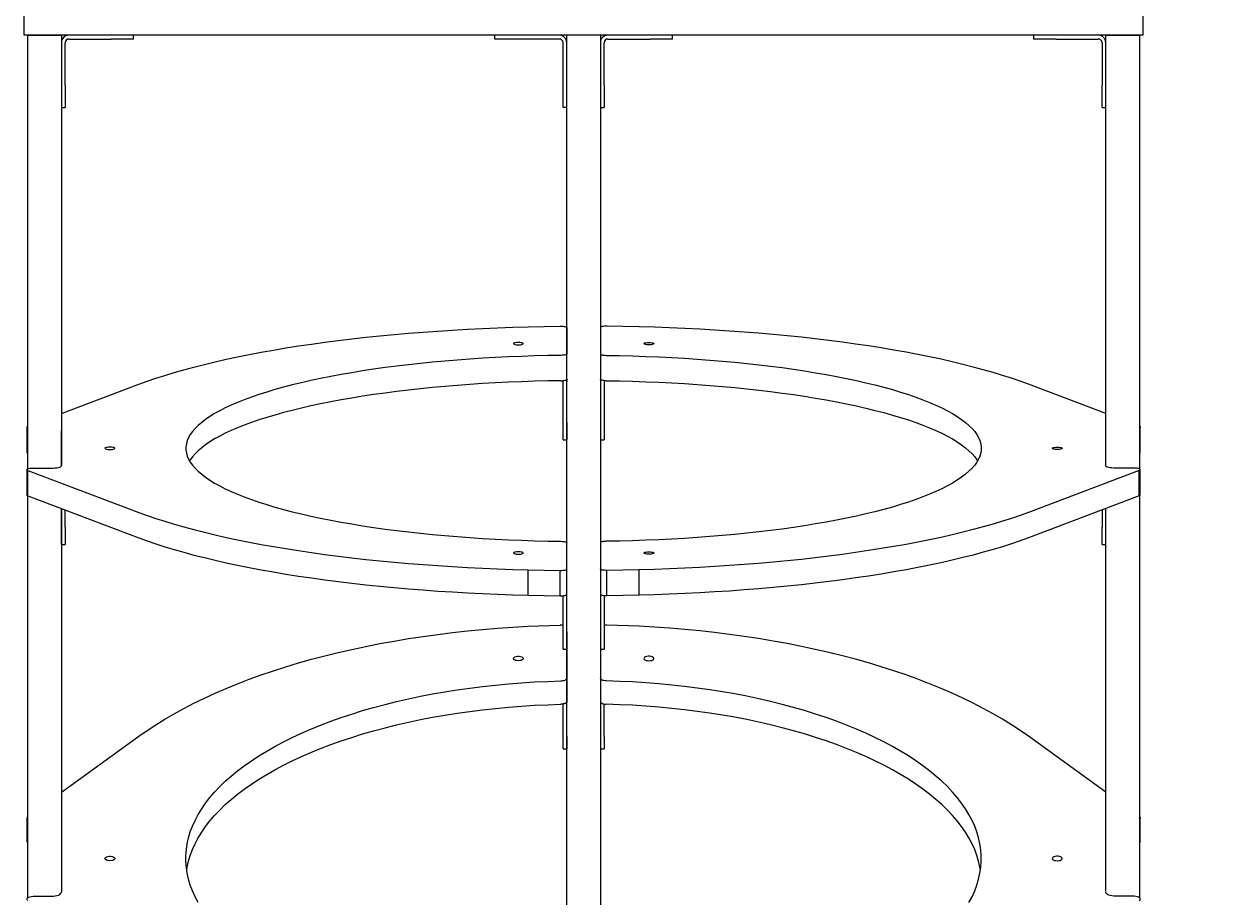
# Model space of a CAD drawing. Header units: millimetres. Extents: x -7447 to 8662, y -5576 to 6370.
# Drawn here: x -2308 to -1339, y -3204 to -2502 of the extents above; entities that cross this region are included whole.
import ezdxf

# ---------------------------------------------------------------- set-up
doc = ezdxf.new("R2010")
doc.units = ezdxf.units.MM
doc.layers.add('DIKOM_ОБЪЕКТ', color=7, linetype='Continuous')
doc.styles.add('style1', font='arial.ttf', dxfattribs={"width": 0.8})
doc.dimstyles.new('1-50', dxfattribs={"dimtxt": 300, "dimasz": 200, "dimexe": 100, "dimexo": 0, "dimgap": 100, "dimtad": 1, "dimdec": 0, "dimtxsty": 'style1', "dimcen": 0, "dimclrd": 7, "dimclre": 7, "dimadec": 1, "dimazin": 2, "dimtfac": 1, "dimtdec": 0, "dimtmove": 1, "dimatfit": 3, "dimfxl": 0, "dimlwd": 25, "dimlwe": 18, "dimarcsym": 0})

# ---------------------------------------------------------------- blocks, each defined once
blk = doc.blocks.new('*D11')
at = {"color": 7, "linetype": 'Continuous', "lineweight": 18, "transparency": 16777216}
for p, q in [((2045.4, 3512.26), (7772.09, 3512.26)), ((-1858.48, -4091.08), (7772.09, -4091.08))]:
    blk.add_line(p, q, dxfattribs=at)
at = {"color": 7, "linetype": 'Continuous', "lineweight": 25, "transparency": 16777216}
blk.add_line((7672.09, -3891.08), (7672.09, 3312.26), dxfattribs=at)
at = {"color": 7, "linetype": 'Continuous', "transparency": 16777216}
for points in [[(7638.76, 3312.26), (7705.42, 3312.26), (7672.09, 3512.26)], [(7638.76, -3891.08), (7705.42, -3891.08), (7672.09, -4091.08)]]:
    blk.add_solid(points, dxfattribs=at)
at = {"layer": 'Defpoints', "color": 0, "linetype": 'Continuous', "transparency": 16777216}
for p in [(2045.4, 3512.26), (7672.09, 3512.26), (-1858.48, -4091.08)]:
    blk.add_point(p, dxfattribs=at)
at = {"color": 0, "linetype": 'Continuous', "lineweight": 15, "transparency": 16777216, "insert": (7418.92, 3.22), "char_height": 300, "attachment_point": 5, "rotation": 90, "style": 'style1'}
blk.add_mtext('7600', dxfattribs=at)

msp = doc.modelspace()

# ---------------------------------------------------------------- linework, layer by layer
at = {"layer": 'DIKOM_ОБЪЕКТ', "color": 7, "linetype": 'Continuous', "lineweight": 15}
for p, q in [((-2308.48, -2511.07), (-2308.48, -2490.07)), ((-1408.48, -2511.07), (-1408.48, -2490.07)), ((-2208.48, -2511.07), (-2308.48, -2511.07)), ((-2305.46, -2612.1), (-2305.46, -2511.07)), ((-2305.46, -2511.07), (-2298.46, -2511.07)), ((-2298.46, -2511.07), (-2285.46, -2511.07)), ((-2285.46, -2511.07), (-2278.46, -2511.07)), ((-2278.46, -2511.07), (-2278.46, -2612.1)), ((-2275.46, -2551.07), (-2275.46, -2517.07)), ((-2272.46, -2514.07), (-2238.46, -2514.07)), ((-2220.46, -2514.07), (-2238.46, -2514.07)), ((-2220.46, -2514.07), (-2220.46, -2511.07)), ((-1508.48, -2511.07), (-2208.48, -2511.07)), ((-1929.98, -2514.07), (-1929.98, -2511.07)), ((-1911.98, -2514.07), (-1929.98, -2514.07)), ((-1877.98, -2514.07), (-1911.98, -2514.07)), ((-1874.98, -2551.07), (-1874.98, -2517.07)), ((-1871.98, -2575.4), (-1871.98, -2511.07)), ((-1844.98, -2511.07), (-1844.98, -2575.4)), ((-1841.98, -2551.07), (-1841.98, -2517.07)), ((-1838.98, -2514.07), (-1804.98, -2514.07)), ((-1786.98, -2514.07), (-1804.98, -2514.07)), ((-1786.98, -2514.07), (-1786.98, -2511.07)), ((-1408.48, -2511.07), (-1508.48, -2511.07)), ((-1496.5, -2511.07), (-1496.5, -2514.07)), ((-1478.5, -2514.07), (-1496.5, -2514.07)), ((-1478.5, -2514.07), (-1444.5, -2514.07)), ((-1441.5, -2517.07), (-1441.5, -2551.07)), ((-1438.5, -2612.1), (-1438.5, -2511.07)), ((-1438.5, -2511.07), (-1431.5, -2511.07)), ((-1431.5, -2511.07), (-1418.5, -2511.07)), ((-1418.5, -2511.07), (-1411.5, -2511.07)), ((-1411.5, -2511.07), (-1411.5, -2612.1)), ((-2275.46, -2551.07), (-2275.46, -2569.07)), ((-1874.98, -2569.07), (-1874.98, -2551.07)), ((-1841.98, -2551.07), (-1841.98, -2569.07)), ((-1441.5, -2569.07), (-1441.5, -2551.07)), ((-2278.46, -2569.07), (-2275.46, -2569.07)), ((-1871.98, -2569.07), (-1874.98, -2569.07)), ((-1871.98, -2935.95), (-1871.98, -2575.4)), ((-1844.98, -2569.07), (-1841.98, -2569.07)), ((-1844.98, -2575.4), (-1844.98, -2935.95)), ((-1441.5, -2569.07), (-1438.5, -2569.07)), ((-2305.46, -2717.63), (-2305.46, -2612.1)), ((-2278.46, -2612.1), (-2278.46, -2717.63)), ((-1438.5, -2717.63), (-1438.5, -2612.1)), ((-1411.5, -2612.1), (-1411.5, -2717.63)), ((-2305.46, -2850.98), (-2305.46, -2717.63)), ((-2278.46, -2717.63), (-2278.46, -2850.98)), ((-1438.5, -2850.98), (-1438.5, -2717.63)), ((-1411.5, -2717.63), (-1411.5, -2850.98)), ((-1903.13, -2745.52), (-1877.2, -2745.07)), ((-1871.98, -2746.23), (-1871.98, -2767.33)), ((-1813.84, -2745.52), (-1839.76, -2745.07)), ((-1871.98, -2787.74), (-1871.98, -2767.33)), ((-1874.98, -2822.6), (-1874.98, -2789.54)), ((-1871.98, -2787.74), (-1871.98, -2789.54)), ((-1871.98, -2822.6), (-1871.98, -2789.54)), ((-1841.98, -2789.54), (-1841.98, -2822.6)), ((-2278.46, -2815.33), (-2216.2, -2791.76)), ((-1438.5, -2815.33), (-1500.76, -2791.76)), ((-2306.25, -2826.19), (-2306.25, -2846.6)), ((-2278.46, -2857.31), (-2278.46, -2829.23)), ((-1874.98, -2836.38), (-1874.98, -2822.6)), ((-1871.98, -2822.6), (-1871.98, -2836.38)), ((-1841.98, -2822.6), (-1841.98, -2836.38)), ((-1410.71, -2846.6), (-1410.71, -2826.19)), ((-1874.98, -2836.38), (-1871.98, -2836.38)), ((-1844.98, -2836.38), (-1841.98, -2836.38)), ((-2305.46, -2857.04), (-2305.46, -2850.98)), ((-2305.46, -2859.73), (-2305.46, -2857.04)), ((-2278.46, -2850.98), (-2278.46, -2857.04)), ((-2278.46, -2857.04), (-2278.46, -2857.34)), ((-1438.5, -2857.04), (-1438.5, -2850.98)), ((-1411.5, -2850.98), (-1411.5, -2857.04)), ((-1411.5, -2857.04), (-1411.5, -2859.73)), ((-2306.25, -2860.36), (-2306.25, -2880.77)), ((-2305.44, -2860.99), (-2216.2, -2894.78)), ((-2305.44, -2881.41), (-2305.44, -2860.99)), ((-2301.25, -2859.19), (-2286.46, -2859.19)), ((-1411.52, -2860.99), (-1500.76, -2894.78)), ((-1415.71, -2859.19), (-1430.5, -2859.19)), ((-1411.52, -2881.41), (-1411.52, -2860.99)), ((-1410.71, -2880.77), (-1410.71, -2860.36)), ((-2305.46, -2883.71), (-2305.46, -2881.4)), ((-2305.46, -3194.01), (-2305.46, -2883.71)), ((-2305.44, -2881.41), (-2216.2, -2915.2)), ((-1411.52, -2881.41), (-1500.76, -2915.2)), ((-1411.5, -2881.4), (-1411.5, -2883.71)), ((-1411.5, -2883.71), (-1411.5, -3194.01)), ((-2278.46, -2891.63), (-2278.46, -3194.01)), ((-2278.46, -2906.79), (-2278.46, -2891.63)), ((-2275.46, -2906.79), (-2275.46, -2892.76)), ((-1441.5, -2892.76), (-1441.5, -2906.79)), ((-1438.5, -3194.01), (-1438.5, -2891.63)), ((-2278.46, -2920.58), (-2278.46, -2906.79)), ((-2275.46, -2906.79), (-2275.46, -2920.58)), ((-1441.5, -2920.58), (-1441.5, -2906.79)), ((-2278.46, -2920.58), (-2275.46, -2920.58)), ((-1871.98, -2940.31), (-1871.98, -2919.21)), ((-1441.5, -2920.58), (-1438.5, -2920.58)), ((-1871.98, -2942.09), (-1871.98, -2935.95)), ((-1844.98, -2935.95), (-1844.98, -2942.09)), ((-1903.13, -2941.02), (-1877.2, -2941.48)), ((-1903.13, -2961.43), (-1903.13, -2941.02)), ((-1877.2, -2961.89), (-1877.2, -2941.48)), ((-1871.98, -2960.72), (-1871.98, -2940.31)), ((-1871.98, -2962.68), (-1871.98, -2942.09)), ((-1844.98, -2942.09), (-1844.98, -2962.68)), ((-1813.84, -2941.02), (-1839.76, -2941.48)), ((-1839.76, -2961.89), (-1839.76, -2941.48)), ((-1813.84, -2961.43), (-1813.84, -2941.02)), ((-1903.13, -2961.43), (-1877.2, -2961.89)), ((-1874.98, -2990.98), (-1874.98, -2961.8)), ((-1871.98, -2990.98), (-1871.98, -2960.72)), ((-1871.98, -2968.97), (-1871.98, -2962.68)), ((-1844.98, -2962.68), (-1844.98, -2968.97)), ((-1841.98, -2961.8), (-1841.98, -2990.98)), ((-1813.84, -2961.43), (-1839.76, -2961.89)), ((-1871.98, -3356.5), (-1871.98, -2968.97)), ((-1844.98, -2968.97), (-1844.98, -3356.5)), ((-1903.13, -2986.44), (-1877.2, -2985.56)), ((-1874.98, -3004.77), (-1874.98, -2990.98)), ((-1871.98, -2990.98), (-1871.98, -3004.77)), ((-1841.98, -2990.98), (-1841.98, -3004.77)), ((-1813.84, -2986.44), (-1839.76, -2985.56)), ((-1874.98, -3004.77), (-1871.98, -3004.77)), ((-1871.98, -3004.77), (-1871.98, -3028.09)), ((-1844.98, -3004.77), (-1841.98, -3004.77)), ((-1871.98, -3028.09), (-1871.98, -3046.88)), ((-1874.98, -3074.94), (-1874.98, -3048.93)), ((-1871.98, -3074.94), (-1871.98, -3046.88)), ((-1841.98, -3074.94), (-1841.98, -3048.93)), ((-2278.46, -3119.81), (-2216.2, -3074.77)), ((-1874.98, -3084.89), (-1874.98, -3074.94)), ((-1871.98, -3074.94), (-1871.98, -3084.89)), ((-1841.98, -3074.94), (-1841.98, -3084.89)), ((-1438.5, -3119.81), (-1500.76, -3074.77)), ((-1874.98, -3084.89), (-1871.98, -3084.89)), ((-1844.98, -3084.89), (-1841.98, -3084.89)), ((-2306.25, -3140.55), (-2306.25, -3159.33)), ((-2278.46, -3146.36), (-2278.46, -3200.02)), ((-1410.71, -3159.33), (-1410.71, -3140.55)), ((-2305.46, -3199.53), (-2305.46, -3194.01)), ((-2278.46, -3194.01), (-2278.46, -3199.53)), ((-1438.5, -3199.53), (-1438.5, -3194.01)), ((-1411.5, -3194.01), (-1411.5, -3199.53)), ((-2305.46, -3204.63), (-2305.46, -3199.53)), ((-2301.25, -3203.6), (-2286.46, -3203.6)), ((-2278.46, -3199.53), (-2278.46, -3200.06)), ((-1415.71, -3203.6), (-1430.5, -3203.6)), ((-1411.5, -3199.53), (-1411.5, -3204.63))]:
    msp.add_line(p, q, dxfattribs=at)
at = {"layer": 'DIKOM_ОБЪЕКТ', "color": 7, "linetype": 'Continuous', "lineweight": 15, "flags": 128}
for points in [[(-2216.2, -2791.76), (-2209.55, -2789.32), (-2202.59, -2786.93), (-2195.34, -2784.59), (-2187.79, -2782.3), (-2179.96, -2780.06), (-2171.86, -2777.87), (-2163.48, -2775.74), (-2154.85, -2773.67), (-2145.96, -2771.66), (-2136.82, -2769.72), (-2127.44, -2767.83), (-2117.82, -2766.01), (-2107.99, -2764.26), (-2097.94, -2762.58), (-2087.68, -2760.96), (-2077.23, -2759.42), (-2066.58, -2757.94), (-2055.76, -2756.55), (-2044.77, -2755.22), (-2033.62, -2753.98), (-2022.31, -2752.81), (-2010.86, -2751.71), (-1999.29, -2750.7), (-1987.59, -2749.77), (-1975.77, -2748.91), (-1963.86, -2748.14), (-1951.85, -2747.45), (-1939.77, -2746.85), (-1927.61, -2746.32), (-1915.39, -2745.88), (-1903.13, -2745.52)], [(-1877.2, -2745.07), (-1876.2, -2745.08), (-1875.22, -2745.14), (-1874.32, -2745.24), (-1873.53, -2745.39), (-1872.87, -2745.57), (-1872.38, -2745.77), (-1872.08, -2746), (-1871.98, -2746.23)], [(-1839.76, -2745.07), (-1840.76, -2745.08), (-1841.74, -2745.14), (-1842.64, -2745.24), (-1843.44, -2745.39), (-1844.09, -2745.57), (-1844.58, -2745.77), (-1844.88, -2746), (-1844.98, -2746.23)], [(-1500.76, -2791.76), (-1507.41, -2789.32), (-1514.37, -2786.93), (-1521.63, -2784.59), (-1529.17, -2782.3), (-1537, -2780.06), (-1545.1, -2777.87), (-1553.48, -2775.74), (-1562.11, -2773.67), (-1571.01, -2771.66), (-1580.15, -2769.72), (-1589.53, -2767.83), (-1599.14, -2766.01), (-1608.97, -2764.26), (-1619.02, -2762.58), (-1629.28, -2760.96), (-1639.73, -2759.42), (-1650.38, -2757.94), (-1661.2, -2756.55), (-1672.19, -2755.22), (-1683.35, -2753.98), (-1694.65, -2752.81), (-1706.1, -2751.71), (-1717.68, -2750.7), (-1729.38, -2749.77), (-1741.19, -2748.91), (-1753.1, -2748.14), (-1765.11, -2747.45), (-1777.19, -2746.85), (-1789.35, -2746.32), (-1801.57, -2745.88), (-1813.84, -2745.52)], [(-1910.98, -2758.14), (-1912.16, -2758.18), (-1913.23, -2758.31), (-1914.11, -2758.49), (-1914.7, -2758.74), (-1914.97, -2759.01), (-1914.88, -2759.29), (-1914.45, -2759.55), (-1913.7, -2759.77), (-1912.72, -2759.92), (-1911.58, -2760), (-1910.39, -2760), (-1909.25, -2759.92), (-1908.26, -2759.77), (-1907.52, -2759.55), (-1907.08, -2759.29), (-1906.99, -2759.01), (-1907.26, -2758.74), (-1907.85, -2758.49), (-1908.73, -2758.31), (-1909.8, -2758.18), (-1910.98, -2758.14)], [(-1805.98, -2758.14), (-1804.8, -2758.18), (-1803.73, -2758.31), (-1802.85, -2758.49), (-1802.26, -2758.74), (-1801.99, -2759.01), (-1802.08, -2759.29), (-1802.52, -2759.55), (-1803.26, -2759.77), (-1804.25, -2759.92), (-1805.39, -2760), (-1806.58, -2760), (-1807.72, -2759.92), (-1808.7, -2759.77), (-1809.45, -2759.55), (-1809.88, -2759.29), (-1809.97, -2759.01), (-1809.7, -2758.74), (-1809.11, -2758.49), (-1808.23, -2758.31), (-1807.16, -2758.18), (-1805.98, -2758.14)], [(-1876.69, -2768.5), (-1887.31, -2768.68), (-1897.89, -2768.95), (-1908.43, -2769.3), (-1918.91, -2769.73), (-1929.33, -2770.24), (-1939.67, -2770.83), (-1949.92, -2771.5), (-1960.06, -2772.26), (-1970.1, -2773.09), (-1980.01, -2774), (-1989.78, -2774.98), (-1999.42, -2776.04), (-2008.89, -2777.18), (-2018.2, -2778.39), (-2027.33, -2779.67), (-2036.27, -2781.02), (-2045.02, -2782.44), (-2053.56, -2783.92), (-2061.89, -2785.47), (-2069.99, -2787.09), (-2077.85, -2788.77), (-2085.48, -2790.51), (-2092.85, -2792.3), (-2099.96, -2794.16), (-2106.8, -2796.07), (-2113.37, -2798.03), (-2119.66, -2800.04), (-2125.66, -2802.09), (-2131.36, -2804.2), (-2136.77, -2806.34), (-2141.86, -2808.53), (-2146.64, -2810.76), (-2151.1, -2813.02), (-2155.24, -2815.31), (-2159.04, -2817.64), (-2162.52, -2820), (-2165.66, -2822.38), (-2168.46, -2824.78), (-2170.91, -2827.2), (-2173.02, -2829.64), (-2174.79, -2832.1), (-2176.2, -2834.57), (-2177.26, -2837.05), (-2177.97, -2839.54), (-2178.32, -2842.03), (-2178.32, -2844.52), (-2177.97, -2847.01), (-2177.26, -2849.49), (-2176.2, -2851.97), (-2174.79, -2854.44), (-2173.02, -2856.9), (-2170.91, -2859.34), (-2168.46, -2861.76), (-2165.66, -2864.17), (-2162.52, -2866.55), (-2159.04, -2868.9), (-2155.24, -2871.23), (-2151.1, -2873.52), (-2146.64, -2875.79), (-2141.86, -2878.01), (-2136.77, -2880.2), (-2131.36, -2882.35), (-2125.66, -2884.45), (-2119.66, -2886.51), (-2113.37, -2888.52), (-2106.8, -2890.48), (-2099.96, -2892.38), (-2092.85, -2894.24), (-2085.48, -2896.03), (-2077.85, -2897.77), (-2069.99, -2899.45), (-2061.89, -2901.07), (-2053.56, -2902.62), (-2045.02, -2904.11), (-2036.27, -2905.53), (-2027.33, -2906.88), (-2018.2, -2908.16), (-2008.89, -2909.37), (-1999.42, -2910.5), (-1989.78, -2911.56), (-1980.01, -2912.55), (-1970.1, -2913.45), (-1960.06, -2914.29), (-1949.92, -2915.04), (-1939.67, -2915.71), (-1929.33, -2916.3), (-1918.91, -2916.82), (-1908.43, -2917.25), (-1897.89, -2917.6), (-1887.31, -2917.86), (-1876.69, -2918.05)], [(-1871.98, -2767.33), (-1872.07, -2767.55), (-1872.33, -2767.76), (-1872.77, -2767.96), (-1873.35, -2768.13), (-1874.06, -2768.28), (-1874.87, -2768.39), (-1875.76, -2768.46), (-1876.69, -2768.5)], [(-1844.98, -2767.33), (-1844.89, -2767.55), (-1844.63, -2767.76), (-1844.2, -2767.96), (-1843.62, -2768.13), (-1842.91, -2768.28), (-1842.09, -2768.39), (-1841.2, -2768.46), (-1840.27, -2768.5)], [(-1840.27, -2768.5), (-1829.65, -2768.68), (-1819.07, -2768.95), (-1808.53, -2769.3), (-1798.05, -2769.73), (-1787.63, -2770.24), (-1777.29, -2770.83), (-1767.05, -2771.5), (-1756.9, -2772.26), (-1746.86, -2773.09), (-1736.95, -2774), (-1727.18, -2774.98), (-1717.55, -2776.04), (-1708.07, -2777.18), (-1698.76, -2778.39), (-1689.63, -2779.67), (-1680.69, -2781.02), (-1671.94, -2782.44), (-1663.4, -2783.92), (-1655.08, -2785.47), (-1646.98, -2787.09), (-1639.11, -2788.77), (-1631.49, -2790.51), (-1624.12, -2792.3), (-1617, -2794.16), (-1610.16, -2796.07), (-1603.59, -2798.03), (-1597.3, -2800.04), (-1591.3, -2802.09), (-1585.6, -2804.2), (-1580.2, -2806.34), (-1575.1, -2808.53), (-1570.32, -2810.76), (-1565.86, -2813.02), (-1561.73, -2815.31), (-1557.92, -2817.64), (-1554.44, -2820), (-1551.3, -2822.38), (-1548.51, -2824.78), (-1546.05, -2827.2), (-1543.94, -2829.64), (-1542.18, -2832.1), (-1540.77, -2834.57), (-1539.7, -2837.05), (-1539, -2839.54), (-1538.64, -2842.03), (-1538.64, -2844.52), (-1539, -2847.01), (-1539.7, -2849.49), (-1540.77, -2851.97), (-1542.18, -2854.44), (-1543.94, -2856.9), (-1546.05, -2859.34), (-1548.51, -2861.76), (-1551.3, -2864.17), (-1554.44, -2866.55), (-1557.92, -2868.9), (-1561.73, -2871.23), (-1565.86, -2873.52), (-1570.32, -2875.79), (-1575.1, -2878.01), (-1580.2, -2880.2), (-1585.6, -2882.35), (-1591.3, -2884.45), (-1597.3, -2886.51), (-1603.59, -2888.52), (-1610.16, -2890.48), (-1617, -2892.38), (-1624.12, -2894.24), (-1631.49, -2896.03), (-1639.11, -2897.77), (-1646.98, -2899.45), (-1655.08, -2901.07), (-1663.4, -2902.62), (-1671.94, -2904.11), (-1680.69, -2905.53), (-1689.63, -2906.88), (-1698.76, -2908.16), (-1708.07, -2909.37), (-1717.55, -2910.5), (-1727.18, -2911.56), (-1736.95, -2912.55), (-1746.86, -2913.45), (-1756.9, -2914.29), (-1767.05, -2915.04), (-1777.29, -2915.71), (-1787.63, -2916.3), (-1798.05, -2916.82), (-1808.53, -2917.25), (-1819.07, -2917.6), (-1829.65, -2917.86), (-1840.27, -2918.05)], [(-1876.69, -2788.91), (-1887.31, -2789.1), (-1897.89, -2789.36), (-1908.43, -2789.71), (-1918.91, -2790.14), (-1929.33, -2790.66), (-1939.67, -2791.25), (-1949.92, -2791.92), (-1960.06, -2792.67), (-1970.1, -2793.5), (-1980.01, -2794.41), (-1989.78, -2795.4), (-1999.42, -2796.46), (-2008.89, -2797.59), (-2018.2, -2798.8), (-2027.33, -2800.08), (-2036.27, -2801.43), (-2045.02, -2802.85), (-2053.56, -2804.34), (-2061.89, -2805.89), (-2069.99, -2807.51), (-2077.85, -2809.19), (-2085.48, -2810.92), (-2092.85, -2812.72), (-2099.96, -2814.57), (-2106.8, -2816.48), (-2113.37, -2818.44), (-2119.66, -2820.45), (-2125.66, -2822.51), (-2131.36, -2824.61), (-2136.77, -2826.76), (-2141.86, -2828.95), (-2146.64, -2831.17), (-2151.1, -2833.44), (-2155.24, -2835.73), (-2159.04, -2838.06), (-2162.52, -2840.41), (-2165.66, -2842.79), (-2168.46, -2845.2), (-2170.91, -2847.62), (-2173.02, -2850.06), (-2174.79, -2852.52), (-2175.38, -2853.48)], [(-1876.69, -2788.91), (-1875.76, -2788.88), (-1874.87, -2788.81), (-1874.06, -2788.69), (-1873.35, -2788.55), (-1872.77, -2788.37), (-1872.33, -2788.18), (-1872.07, -2787.96), (-1871.98, -2787.74)], [(-1874.98, -2789.54), (-1875.04, -2788.97), (-1875.07, -2788.83)], [(-1871.98, -2789.54), (-1872.1, -2788.4), (-1872.18, -2788.07)], [(-1840.27, -2788.91), (-1841.2, -2788.88), (-1842.09, -2788.81), (-1842.91, -2788.69), (-1843.62, -2788.55), (-1844.2, -2788.37), (-1844.63, -2788.18), (-1844.89, -2787.96), (-1844.98, -2787.74)], [(-1844.79, -2788.07), (-1844.87, -2788.4), (-1844.98, -2789.54)], [(-1841.89, -2788.83), (-1841.92, -2788.97), (-1841.98, -2789.54)], [(-1840.27, -2788.91), (-1829.65, -2789.1), (-1819.07, -2789.36), (-1808.53, -2789.71), (-1798.05, -2790.14), (-1787.63, -2790.66), (-1777.29, -2791.25), (-1767.05, -2791.92), (-1756.9, -2792.67), (-1746.86, -2793.5), (-1736.95, -2794.41), (-1727.18, -2795.4), (-1717.55, -2796.46), (-1708.07, -2797.59), (-1698.76, -2798.8), (-1689.63, -2800.08), (-1680.69, -2801.43), (-1671.94, -2802.85), (-1663.4, -2804.34), (-1655.08, -2805.89), (-1646.98, -2807.51), (-1639.11, -2809.19), (-1631.49, -2810.92), (-1624.12, -2812.72), (-1617, -2814.57), (-1610.16, -2816.48), (-1603.59, -2818.44), (-1597.3, -2820.45), (-1591.3, -2822.51), (-1585.6, -2824.61), (-1580.2, -2826.76), (-1575.1, -2828.95), (-1570.32, -2831.17), (-1565.86, -2833.44), (-1561.73, -2835.73), (-1557.92, -2838.06), (-1554.44, -2840.41), (-1551.3, -2842.79), (-1548.51, -2845.2), (-1546.05, -2847.62), (-1543.94, -2850.06), (-1542.18, -2852.52), (-1541.59, -2853.48)], [(-2305.44, -2825.55), (-2306.01, -2825.83), (-2306.25, -2826.14), (-2306.12, -2826.45), (-2305.64, -2826.74), (-2305.46, -2826.82)], [(-1411.52, -2825.55), (-1410.95, -2825.83), (-1410.72, -2826.14), (-1410.84, -2826.45), (-1411.32, -2826.74), (-1411.5, -2826.82)], [(-2239.46, -2842.33), (-2240.64, -2842.38), (-2241.71, -2842.5), (-2242.59, -2842.69), (-2243.18, -2842.93), (-2243.45, -2843.2), (-2243.36, -2843.48), (-2242.92, -2843.74), (-2242.18, -2843.96), (-2241.2, -2844.11), (-2240.06, -2844.2), (-2238.86, -2844.2), (-2237.73, -2844.11), (-2236.74, -2843.96), (-2236, -2843.74), (-2235.56, -2843.48), (-2235.47, -2843.2), (-2235.74, -2842.93), (-2236.33, -2842.69), (-2237.21, -2842.5), (-2238.28, -2842.38), (-2239.46, -2842.33)], [(-1477.5, -2842.33), (-1476.32, -2842.38), (-1475.25, -2842.5), (-1474.37, -2842.69), (-1473.78, -2842.93), (-1473.51, -2843.2), (-1473.6, -2843.48), (-1474.04, -2843.74), (-1474.78, -2843.96), (-1475.77, -2844.11), (-1476.91, -2844.2), (-1478.1, -2844.2), (-1479.24, -2844.11), (-1480.22, -2843.96), (-1480.97, -2843.74), (-1481.4, -2843.48), (-1481.49, -2843.2), (-1481.23, -2842.93), (-1480.63, -2842.69), (-1479.75, -2842.5), (-1478.68, -2842.38), (-1477.5, -2842.33)], [(-2286.46, -2859.19), (-2284.9, -2859.15), (-2283.4, -2859.04), (-2282.02, -2858.87), (-2280.8, -2858.64), (-2279.81, -2858.35), (-2279.07, -2858.03), (-2278.61, -2857.68), (-2278.46, -2857.31)], [(-1430.5, -2859.19), (-1432.06, -2859.15), (-1433.56, -2859.04), (-1434.95, -2858.87), (-1436.16, -2858.64), (-1437.15, -2858.35), (-1437.89, -2858.03), (-1438.35, -2857.68), (-1438.5, -2857.31)], [(-2305.44, -2860.99), (-2306.01, -2860.71), (-2306.25, -2860.4), (-2306.12, -2860.09), (-2305.64, -2859.8), (-2304.85, -2859.55), (-2303.81, -2859.35), (-2302.58, -2859.23), (-2301.25, -2859.19)], [(-1411.52, -2860.99), (-1410.95, -2860.71), (-1410.72, -2860.4), (-1410.84, -2860.09), (-1411.32, -2859.8), (-1412.11, -2859.55), (-1413.16, -2859.35), (-1414.39, -2859.23), (-1415.71, -2859.19)], [(-2305.44, -2881.41), (-2306.01, -2881.13), (-2306.25, -2880.82), (-2306.25, -2880.77)], [(-1411.52, -2881.41), (-1410.95, -2881.13), (-1410.72, -2880.82), (-1410.71, -2880.77)], [(-2216.2, -2894.78), (-2209.55, -2897.22), (-2202.59, -2899.61), (-2195.34, -2901.95), (-2187.79, -2904.25), (-2179.96, -2906.49), (-2171.86, -2908.67), (-2163.48, -2910.8), (-2154.85, -2912.87), (-2145.96, -2914.88), (-2136.82, -2916.83), (-2127.44, -2918.71), (-2117.82, -2920.53), (-2107.99, -2922.28), (-2097.94, -2923.97), (-2087.68, -2925.58), (-2077.23, -2927.13), (-2066.58, -2928.6), (-2055.76, -2930), (-2044.77, -2931.32), (-2033.62, -2932.57), (-2022.31, -2933.74), (-2010.86, -2934.83), (-1999.29, -2935.84), (-1987.59, -2936.78), (-1975.77, -2937.63), (-1963.86, -2938.4), (-1951.85, -2939.09), (-1939.77, -2939.7), (-1927.61, -2940.22), (-1915.39, -2940.66), (-1903.13, -2941.02)], [(-1500.76, -2894.78), (-1507.41, -2897.22), (-1514.37, -2899.61), (-1521.63, -2901.95), (-1529.17, -2904.25), (-1537, -2906.49), (-1545.1, -2908.67), (-1553.48, -2910.8), (-1562.11, -2912.87), (-1571.01, -2914.88), (-1580.15, -2916.83), (-1589.53, -2918.71), (-1599.14, -2920.53), (-1608.97, -2922.28), (-1619.02, -2923.97), (-1629.28, -2925.58), (-1639.73, -2927.13), (-1650.38, -2928.6), (-1661.2, -2930), (-1672.19, -2931.32), (-1683.35, -2932.57), (-1694.65, -2933.74), (-1706.1, -2934.83), (-1717.68, -2935.84), (-1729.38, -2936.78), (-1741.19, -2937.63), (-1753.1, -2938.4), (-1765.11, -2939.09), (-1777.19, -2939.7), (-1789.35, -2940.22), (-1801.57, -2940.66), (-1813.84, -2941.02)], [(-2216.2, -2915.2), (-2209.55, -2917.64), (-2202.59, -2920.03), (-2195.34, -2922.37), (-2187.79, -2924.66), (-2179.96, -2926.9), (-2171.86, -2929.09), (-2163.48, -2931.21), (-2154.85, -2933.28), (-2145.96, -2935.29), (-2136.82, -2937.24), (-2127.44, -2939.13), (-2117.82, -2940.95), (-2107.99, -2942.7), (-2097.94, -2944.38), (-2087.68, -2946), (-2077.23, -2947.54), (-2066.58, -2949.01), (-2055.76, -2950.41), (-2044.77, -2951.74), (-2033.62, -2952.98), (-2022.31, -2954.15), (-2010.86, -2955.25), (-1999.29, -2956.26), (-1987.59, -2957.19), (-1975.77, -2958.05), (-1963.86, -2958.82), (-1951.85, -2959.51), (-1939.77, -2960.11), (-1927.61, -2960.64), (-1915.39, -2961.08), (-1903.13, -2961.43)], [(-1500.76, -2915.2), (-1507.41, -2917.64), (-1514.37, -2920.03), (-1521.63, -2922.37), (-1529.17, -2924.66), (-1537, -2926.9), (-1545.1, -2929.09), (-1553.48, -2931.21), (-1562.11, -2933.28), (-1571.01, -2935.29), (-1580.15, -2937.24), (-1589.53, -2939.13), (-1599.14, -2940.95), (-1608.97, -2942.7), (-1619.02, -2944.38), (-1629.28, -2946), (-1639.73, -2947.54), (-1650.38, -2949.01), (-1661.2, -2950.41), (-1672.19, -2951.74), (-1683.35, -2952.98), (-1694.65, -2954.15), (-1706.1, -2955.25), (-1717.68, -2956.26), (-1729.38, -2957.19), (-1741.19, -2958.05), (-1753.1, -2958.82), (-1765.11, -2959.51), (-1777.19, -2960.11), (-1789.35, -2960.64), (-1801.57, -2961.08), (-1813.84, -2961.43)], [(-1876.69, -2918.05), (-1875.76, -2918.08), (-1874.87, -2918.15), (-1874.06, -2918.26), (-1873.35, -2918.41), (-1872.77, -2918.59), (-1872.33, -2918.78), (-1872.07, -2918.99), (-1871.98, -2919.21)], [(-1840.27, -2918.05), (-1841.2, -2918.08), (-1842.09, -2918.15), (-1842.91, -2918.26), (-1843.62, -2918.41), (-1844.2, -2918.59), (-1844.63, -2918.78), (-1844.89, -2918.99), (-1844.98, -2919.21)], [(-1910.98, -2926.53), (-1912.16, -2926.57), (-1913.23, -2926.69), (-1914.11, -2926.88), (-1914.7, -2927.12), (-1914.97, -2927.39), (-1914.88, -2927.67), (-1914.45, -2927.93), (-1913.7, -2928.15), (-1912.72, -2928.31), (-1911.58, -2928.39), (-1910.39, -2928.39), (-1909.25, -2928.31), (-1908.26, -2928.15), (-1907.52, -2927.93), (-1907.08, -2927.67), (-1906.99, -2927.39), (-1907.26, -2927.12), (-1907.85, -2926.88), (-1908.73, -2926.69), (-1909.8, -2926.57), (-1910.98, -2926.53)], [(-1805.98, -2926.53), (-1804.8, -2926.57), (-1803.73, -2926.69), (-1802.85, -2926.88), (-1802.26, -2927.12), (-1801.99, -2927.39), (-1802.08, -2927.67), (-1802.52, -2927.93), (-1803.26, -2928.15), (-1804.25, -2928.31), (-1805.39, -2928.39), (-1806.58, -2928.39), (-1807.72, -2928.31), (-1808.7, -2928.15), (-1809.45, -2927.93), (-1809.88, -2927.67), (-1809.97, -2927.39), (-1809.7, -2927.12), (-1809.11, -2926.88), (-1808.23, -2926.69), (-1807.16, -2926.57), (-1805.98, -2926.53)], [(-1877.2, -2941.48), (-1876.2, -2941.46), (-1875.22, -2941.4), (-1874.32, -2941.3), (-1873.53, -2941.15), (-1872.87, -2940.97), (-1872.38, -2940.77), (-1872.08, -2940.54), (-1871.98, -2940.31)], [(-1839.76, -2941.48), (-1840.76, -2941.46), (-1841.74, -2941.4), (-1842.64, -2941.3), (-1843.44, -2941.15), (-1844.09, -2940.97), (-1844.58, -2940.77), (-1844.88, -2940.54), (-1844.98, -2940.31)], [(-1877.2, -2961.89), (-1876.2, -2961.88), (-1875.22, -2961.82), (-1874.32, -2961.71), (-1873.53, -2961.57), (-1872.87, -2961.39), (-1872.38, -2961.18), (-1872.08, -2960.96), (-1871.98, -2960.72)], [(-1839.76, -2961.89), (-1840.76, -2961.88), (-1841.74, -2961.82), (-1842.64, -2961.71), (-1843.44, -2961.57), (-1844.09, -2961.39), (-1844.58, -2961.18), (-1844.88, -2960.96), (-1844.98, -2960.72)], [(-2216.2, -3074.77), (-2209.55, -3070.12), (-2202.59, -3065.55), (-2195.34, -3061.07), (-2187.79, -3056.69), (-2179.96, -3052.41), (-2171.86, -3048.24), (-2163.48, -3044.17), (-2154.85, -3040.22), (-2145.96, -3036.38), (-2136.82, -3032.66), (-2127.44, -3029.06), (-2117.82, -3025.58), (-2107.99, -3022.23), (-2097.94, -3019.01), (-2087.68, -3015.93), (-2077.23, -3012.98), (-2066.58, -3010.17), (-2055.76, -3007.5), (-2044.77, -3004.97), (-2033.62, -3002.58), (-2022.31, -3000.35), (-2010.86, -2998.26), (-1999.29, -2996.33), (-1987.59, -2994.54), (-1975.77, -2992.91), (-1963.86, -2991.44), (-1951.85, -2990.12), (-1939.77, -2988.96), (-1927.61, -2987.96), (-1915.39, -2987.12), (-1903.13, -2986.44)], [(-1500.76, -3074.77), (-1507.41, -3070.12), (-1514.37, -3065.55), (-1521.63, -3061.07), (-1529.17, -3056.69), (-1537, -3052.41), (-1545.1, -3048.24), (-1553.48, -3044.17), (-1562.11, -3040.22), (-1571.01, -3036.38), (-1580.15, -3032.66), (-1589.53, -3029.06), (-1599.14, -3025.58), (-1608.97, -3022.23), (-1619.02, -3019.01), (-1629.28, -3015.93), (-1639.73, -3012.98), (-1650.38, -3010.17), (-1661.2, -3007.5), (-1672.19, -3004.97), (-1683.35, -3002.58), (-1694.65, -3000.35), (-1706.1, -2998.26), (-1717.68, -2996.33), (-1729.38, -2994.54), (-1741.19, -2992.91), (-1753.1, -2991.44), (-1765.11, -2990.12), (-1777.19, -2988.96), (-1789.35, -2987.96), (-1801.57, -2987.12), (-1813.84, -2986.44)], [(-1910.98, -3014.12), (-1912.16, -3014.04), (-1913.23, -3013.81), (-1914.11, -3013.45), (-1914.7, -3012.99), (-1914.97, -3012.47), (-1914.88, -3011.94), (-1914.45, -3011.44), (-1913.7, -3011.02), (-1912.72, -3010.72), (-1911.58, -3010.56), (-1910.39, -3010.56), (-1909.25, -3010.72), (-1908.26, -3011.02), (-1907.52, -3011.44), (-1907.08, -3011.94), (-1906.99, -3012.47), (-1907.26, -3012.99), (-1907.85, -3013.45), (-1908.73, -3013.81), (-1909.8, -3014.04), (-1910.98, -3014.12)], [(-1805.98, -3014.12), (-1804.8, -3014.04), (-1803.73, -3013.81), (-1802.85, -3013.45), (-1802.26, -3012.99), (-1801.99, -3012.47), (-1802.08, -3011.94), (-1802.52, -3011.44), (-1803.26, -3011.02), (-1804.25, -3010.72), (-1805.39, -3010.56), (-1806.58, -3010.56), (-1807.72, -3010.72), (-1808.7, -3011.02), (-1809.45, -3011.44), (-1809.88, -3011.94), (-1809.97, -3012.47), (-1809.7, -3012.99), (-1809.11, -3013.45), (-1808.23, -3013.81), (-1807.16, -3014.04), (-1805.98, -3014.12)], [(-2168.46, -3208.52), (-2170.91, -3203.89), (-2173.02, -3199.22), (-2174.79, -3194.53), (-2176.2, -3189.81), (-2177.26, -3185.08), (-2177.97, -3180.33), (-2178.32, -3175.57), (-2178.32, -3170.81), (-2177.97, -3166.05), (-2177.26, -3161.3), (-2176.2, -3156.57), (-2174.79, -3151.85), (-2173.02, -3147.16), (-2170.91, -3142.49), (-2168.46, -3137.86), (-2165.66, -3133.27), (-2162.52, -3128.72), (-2159.04, -3124.22), (-2155.24, -3119.78), (-2151.1, -3115.39), (-2146.64, -3111.07), (-2141.86, -3106.82), (-2136.77, -3102.64), (-2131.36, -3098.53), (-2125.66, -3094.52), (-2119.66, -3090.58), (-2113.37, -3086.74), (-2106.8, -3083), (-2099.96, -3079.35), (-2092.85, -3075.81), (-2085.48, -3072.38), (-2077.85, -3069.06), (-2069.99, -3065.85), (-2061.89, -3062.76), (-2053.56, -3059.8), (-2045.02, -3056.96), (-2036.27, -3054.25), (-2027.33, -3051.67), (-2018.2, -3049.22), (-2008.89, -3046.91), (-1999.42, -3044.74), (-1989.78, -3042.72), (-1980.01, -3040.83), (-1970.1, -3039.1), (-1960.06, -3037.51), (-1949.92, -3036.07), (-1939.67, -3034.79), (-1929.33, -3033.65), (-1918.91, -3032.68), (-1908.43, -3031.85), (-1897.89, -3031.19), (-1887.31, -3030.68), (-1876.69, -3030.33)], [(-1876.69, -3030.33), (-1875.76, -3030.26), (-1874.87, -3030.12), (-1874.06, -3029.91), (-1873.35, -3029.63), (-1872.77, -3029.3), (-1872.33, -3028.92), (-1872.07, -3028.51), (-1871.98, -3028.09)], [(-1840.27, -3030.33), (-1841.2, -3030.26), (-1842.09, -3030.12), (-1842.91, -3029.91), (-1843.62, -3029.63), (-1844.2, -3029.3), (-1844.63, -3028.92), (-1844.89, -3028.51), (-1844.98, -3028.09)], [(-1548.51, -3208.52), (-1546.05, -3203.89), (-1543.94, -3199.22), (-1542.18, -3194.53), (-1540.77, -3189.81), (-1539.7, -3185.08), (-1539, -3180.33), (-1538.64, -3175.57), (-1538.64, -3170.81), (-1539, -3166.05), (-1539.7, -3161.3), (-1540.77, -3156.57), (-1542.18, -3151.85), (-1543.94, -3147.16), (-1546.05, -3142.49), (-1548.51, -3137.86), (-1551.3, -3133.27), (-1554.44, -3128.72), (-1557.92, -3124.22), (-1561.73, -3119.78), (-1565.86, -3115.39), (-1570.32, -3111.07), (-1575.1, -3106.82), (-1580.2, -3102.64), (-1585.6, -3098.53), (-1591.3, -3094.52), (-1597.3, -3090.58), (-1603.59, -3086.74), (-1610.16, -3083), (-1617, -3079.35), (-1624.12, -3075.81), (-1631.49, -3072.38), (-1639.11, -3069.06), (-1646.98, -3065.85), (-1655.08, -3062.76), (-1663.4, -3059.8), (-1671.94, -3056.96), (-1680.69, -3054.25), (-1689.63, -3051.67), (-1698.76, -3049.22), (-1708.07, -3046.91), (-1717.55, -3044.74), (-1727.18, -3042.72), (-1736.95, -3040.83), (-1746.86, -3039.1), (-1756.9, -3037.51), (-1767.05, -3036.07), (-1777.29, -3034.79), (-1787.63, -3033.65), (-1798.05, -3032.68), (-1808.53, -3031.85), (-1819.07, -3031.19), (-1829.65, -3030.68), (-1840.27, -3030.33)], [(-2177.67, -3182.58), (-2177.26, -3180.09), (-2176.2, -3175.35), (-2174.79, -3170.63), (-2173.02, -3165.94), (-2170.91, -3161.27), (-2168.46, -3156.64), (-2165.66, -3152.05), (-2162.52, -3147.5), (-2159.04, -3143), (-2155.24, -3138.56), (-2151.1, -3134.17), (-2146.64, -3129.85), (-2141.86, -3125.6), (-2136.77, -3121.42), (-2131.36, -3117.32), (-2125.66, -3113.3), (-2119.66, -3109.37), (-2113.37, -3105.53), (-2106.8, -3101.78), (-2099.96, -3098.14), (-2092.85, -3094.6), (-2085.48, -3091.16), (-2077.85, -3087.84), (-2069.99, -3084.63), (-2061.89, -3081.55), (-2053.56, -3078.58), (-2045.02, -3075.74), (-2036.27, -3073.03), (-2027.33, -3070.45), (-2018.2, -3068), (-2008.89, -3065.69), (-1999.42, -3063.53), (-1989.78, -3061.5), (-1980.01, -3059.62), (-1970.1, -3057.88), (-1960.06, -3056.29), (-1949.92, -3054.86), (-1939.67, -3053.57), (-1929.33, -3052.44), (-1918.91, -3051.46), (-1908.43, -3050.64), (-1897.89, -3049.97), (-1887.31, -3049.46), (-1876.69, -3049.11)], [(-1871.98, -3046.88), (-1872.07, -3047.3), (-1872.33, -3047.7), (-1872.77, -3048.08), (-1873.35, -3048.41), (-1874.06, -3048.69), (-1874.87, -3048.9), (-1875.76, -3049.05), (-1876.69, -3049.11)], [(-1844.98, -3046.88), (-1844.89, -3047.3), (-1844.63, -3047.7), (-1844.2, -3048.08), (-1843.62, -3048.41), (-1842.91, -3048.69), (-1842.09, -3048.9), (-1841.2, -3049.05), (-1840.27, -3049.11)], [(-1539.29, -3182.58), (-1539.7, -3180.09), (-1540.77, -3175.35), (-1542.18, -3170.63), (-1543.94, -3165.94), (-1546.05, -3161.27), (-1548.51, -3156.64), (-1551.3, -3152.05), (-1554.44, -3147.5), (-1557.92, -3143), (-1561.73, -3138.56), (-1565.86, -3134.17), (-1570.32, -3129.85), (-1575.1, -3125.6), (-1580.2, -3121.42), (-1585.6, -3117.32), (-1591.3, -3113.3), (-1597.3, -3109.37), (-1603.59, -3105.53), (-1610.16, -3101.78), (-1617, -3098.14), (-1624.12, -3094.6), (-1631.49, -3091.16), (-1639.11, -3087.84), (-1646.98, -3084.63), (-1655.08, -3081.55), (-1663.4, -3078.58), (-1671.94, -3075.74), (-1680.69, -3073.03), (-1689.63, -3070.45), (-1698.76, -3068), (-1708.07, -3065.69), (-1717.55, -3063.53), (-1727.18, -3061.5), (-1736.95, -3059.62), (-1746.86, -3057.88), (-1756.9, -3056.29), (-1767.05, -3054.86), (-1777.29, -3053.57), (-1787.63, -3052.44), (-1798.05, -3051.46), (-1808.53, -3050.64), (-1819.07, -3049.97), (-1829.65, -3049.46), (-1840.27, -3049.11)], [(-2305.44, -3139.33), (-2306.01, -3139.87), (-2306.25, -3140.46), (-2306.12, -3141.05), (-2305.64, -3141.61), (-2305.46, -3141.75)], [(-1411.52, -3139.33), (-1410.95, -3139.87), (-1410.72, -3140.46), (-1410.84, -3141.05), (-1411.32, -3141.61), (-1411.5, -3141.75)], [(-2239.46, -3174.98), (-2240.64, -3174.9), (-2241.71, -3174.67), (-2242.59, -3174.3), (-2243.18, -3173.84), (-2243.45, -3173.32), (-2243.36, -3172.79), (-2242.92, -3172.3), (-2242.18, -3171.88), (-2241.2, -3171.58), (-2240.06, -3171.42), (-2238.86, -3171.42), (-2237.73, -3171.58), (-2236.74, -3171.88), (-2236, -3172.3), (-2235.56, -3172.79), (-2235.47, -3173.32), (-2235.74, -3173.84), (-2236.33, -3174.3), (-2237.21, -3174.67), (-2238.28, -3174.9), (-2239.46, -3174.98)], [(-1477.5, -3174.98), (-1476.32, -3174.9), (-1475.25, -3174.67), (-1474.37, -3174.3), (-1473.78, -3173.84), (-1473.51, -3173.32), (-1473.6, -3172.79), (-1474.04, -3172.3), (-1474.78, -3171.88), (-1475.77, -3171.58), (-1476.91, -3171.42), (-1478.1, -3171.42), (-1479.24, -3171.58), (-1480.22, -3171.88), (-1480.97, -3172.3), (-1481.4, -3172.79), (-1481.49, -3173.32), (-1481.23, -3173.84), (-1480.63, -3174.3), (-1479.75, -3174.67), (-1478.68, -3174.9), (-1477.5, -3174.98)], [(-2305.44, -3207.05), (-2306.01, -3206.51), (-2306.25, -3205.92), (-2306.12, -3205.33), (-2305.64, -3204.77), (-2304.85, -3204.28), (-2303.81, -3203.91), (-2302.58, -3203.68), (-2301.25, -3203.6)], [(-2286.46, -3203.6), (-2284.9, -3203.53), (-2283.4, -3203.33), (-2282.02, -3203), (-2280.8, -3202.55), (-2279.81, -3202.01), (-2279.07, -3201.39), (-2278.61, -3200.72), (-2278.46, -3200.02)], [(-1430.5, -3203.6), (-1432.06, -3203.53), (-1433.56, -3203.33), (-1434.95, -3203), (-1436.16, -3202.55), (-1437.15, -3202.01), (-1437.89, -3201.39), (-1438.35, -3200.72), (-1438.5, -3200.02)], [(-1411.52, -3207.05), (-1410.95, -3206.51), (-1410.72, -3205.92), (-1410.84, -3205.33), (-1411.32, -3204.77), (-1412.11, -3204.28), (-1413.16, -3203.91), (-1414.39, -3203.68), (-1415.71, -3203.6)]]:
    msp.add_lwpolyline(points, dxfattribs=at)
at = {"layer": 'DIKOM_ОБЪЕКТ', "color": 7, "linetype": 'Continuous', "lineweight": 15}
for centre, radius, start, end in [((-2272.46, -2517.07), 6, 90, 180), ((-2272.46, -2517.07), 3, 90, 180), ((-1877.98, -2517.07), 6, 0, 90), ((-1877.98, -2517.07), 3, 0, 90), ((-1838.98, -2517.07), 6, 90, 180), ((-1838.98, -2517.07), 3, 90, 180), ((-1444.5, -2517.07), 6, 0, 90), ((-1444.5, -2517.07), 3, 0, 90), ((-2305.22, -2846.12), 1.14, 205.01284, 257.65487), ((-1411.74, -2846.12), 1.14, 282.29125, 334.99882), ((-1876.95, -2996.04), 10.48, 79.1534, 91.36842), ((-1840.01, -2996.04), 10.48, 88.63159, 100.84658), ((-2304.61, -3159.12), 1.65, 187.3918, 239.0098), ((-1412.35, -3159.12), 1.66, 300.97333, 352.59673)]:
    msp.add_arc(centre, radius, start, end, dxfattribs=at)

# ---------------------------------------------------------------- dimensions: what is measured, and where the dimension line sits
at = {"color": 7, "linetype": 'Continuous', "lineweight": 15}
dim = msp.add_linear_dim(base=(7672.09, 3512.26), p1=(-1858.48, -4091.08), p2=(2045.4, 3512.26), angle=270, text='7600', dimstyle='1-50', dxfattribs=at)
dim.commit()
dim.dimension.update_dxf_attribs({"geometry": '*D11', "text_midpoint": (7672.09, 3.22), "dimtype": 160})

doc.saveas('drawing.dxf')
